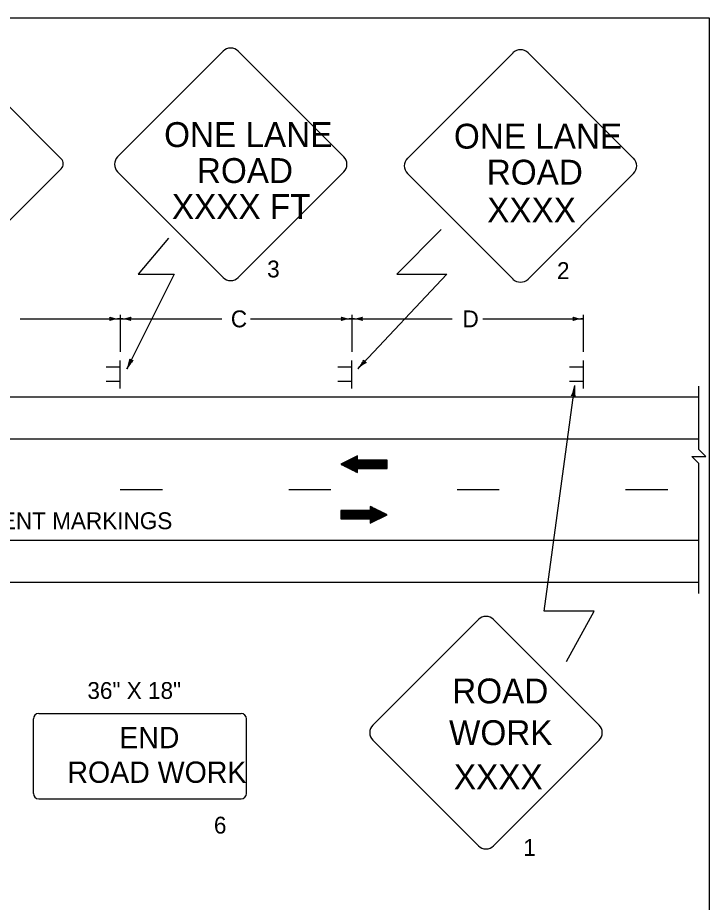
# Model space of a CAD drawing. Extents: x 1007 to 1035.5, y 1000.5 to 1021.5.
# Drawn here: x 1027.29 to 1035.5, y 1011 to 1021.5 of the extents above; entities that cross this region are included whole.
import ezdxf

# ---------------------------------------------------------------- set-up
doc = ezdxf.new("R2010")
doc.units = 0
doc.layers.add('Level 1', color=7, linetype='Continuous')
doc.layers.add('Level 10', color=7, linetype='Continuous')

msp = doc.modelspace()

# ---------------------------------------------------------------- linework, layer by layer
at = {"layer": 'Level 1'}
for p, q in [((1027.806, 1019.826), (1026.499, 1021.133)), ((1028.476, 1019.849), (1029.729, 1021.102)), ((1031.161, 1019.849), (1029.908, 1021.102)), ((1031.917, 1019.83), (1033.17, 1021.083)), ((1034.601, 1019.83), (1033.349, 1021.083)), ((1026.499, 1018.401), (1027.806, 1019.707)), ((1029.729, 1018.417), (1028.476, 1019.67)), ((1029.908, 1018.417), (1031.161, 1019.67)), ((1033.17, 1018.398), (1031.917, 1019.651)), ((1033.349, 1018.398), (1034.601, 1019.651)), ((1028.507, 1017.975), (1028.507, 1017.533)), ((1031.257, 1017.975), (1031.257, 1017.533)), ((1034.007, 1017.533), (1034.007, 1017.975)), ((1027.317, 1017.925), (1028.507, 1017.925)), ((1028.507, 1017.925), (1029.711, 1017.925)), ((1030.054, 1017.925), (1031.257, 1017.925)), ((1031.257, 1017.925), (1032.447, 1017.925)), ((1032.812, 1017.925), (1034.007, 1017.925)), ((1028.507, 1017.35), (1028.34, 1017.35)), ((1028.507, 1017.1), (1028.507, 1017.433)), ((1031.257, 1017.35), (1031.09, 1017.35)), ((1031.257, 1017.1), (1031.257, 1017.433)), ((1034.007, 1017.35), (1033.84, 1017.35)), ((1034.007, 1017.1), (1034.007, 1017.433)), ((1028.507, 1017.183), (1028.34, 1017.183)), ((1031.257, 1017.183), (1031.09, 1017.183)), ((1034.007, 1017.183), (1033.84, 1017.183)), ((1019.73, 1017), (1035.375, 1017)), ((1007.125, 1016.5), (1035.375, 1016.5)), ((1028.507, 1015.9), (1029.007, 1015.9)), ((1030.507, 1015.9), (1031.007, 1015.9)), ((1032.507, 1015.9), (1033.007, 1015.9)), ((1034.507, 1015.9), (1035.007, 1015.9)), ((1007.125, 1015.3), (1035.375, 1015.3)), ((1022.376, 1014.8), (1035.375, 1014.8)), ((1031.507, 1013.103), (1032.76, 1014.356)), ((1034.192, 1013.103), (1032.939, 1014.356)), ((1027.476, 1012.291), (1027.476, 1013.177)), ((1027.539, 1013.24), (1029.944, 1013.24)), ((1030.007, 1012.291), (1030.007, 1013.177)), ((1032.76, 1011.671), (1031.507, 1012.924)), ((1032.939, 1011.671), (1034.192, 1012.924)), ((1027.539, 1012.228), (1029.944, 1012.228))]:
    msp.add_line(p, q, dxfattribs=at)
for points in [[(1032.317, 1018.984), (1031.789, 1018.455), (1032.383, 1018.455), (1031.326, 1017.331)], [(1029.081, 1018.885), (1028.718, 1018.455), (1029.147, 1018.455), (1028.586, 1017.331)], [(1033.803, 1013.86), (1034.133, 1014.455), (1033.538, 1014.455), (1033.902, 1017.133)], [(1035.375, 1014.664), (1035.375, 1016.208), (1035.292, 1016.292), (1035.458, 1016.292), (1035.375, 1016.375), (1035.375, 1017.125)], [(1031.32, 1016.298), (1031.325, 1016.298)], [(1031.129, 1016.198), (1031.675, 1016.198)], [(1031.131, 1016.203), (1031.675, 1016.203)], [(1031.139, 1016.193), (1031.675, 1016.193)], [(1031.139, 1016.193), (1031.675, 1016.193)], [(1031.141, 1016.208), (1031.675, 1016.208)], [(1031.151, 1016.213), (1031.675, 1016.213)], [(1031.161, 1016.218), (1031.675, 1016.218)], [(1031.171, 1016.223), (1031.675, 1016.223)], [(1031.181, 1016.228), (1031.675, 1016.228)], [(1031.191, 1016.233), (1031.675, 1016.233)], [(1031.201, 1016.238), (1031.675, 1016.238)], [(1031.211, 1016.243), (1031.675, 1016.243)], [(1031.221, 1016.248), (1031.675, 1016.248)], [(1031.231, 1016.253), (1031.325, 1016.253)], [(1031.24, 1016.258), (1031.325, 1016.258)], [(1031.24, 1016.258), (1031.325, 1016.258)], [(1031.25, 1016.263), (1031.325, 1016.263)], [(1031.26, 1016.268), (1031.325, 1016.268)], [(1031.27, 1016.273), (1031.325, 1016.273)], [(1031.28, 1016.278), (1031.325, 1016.278)], [(1031.29, 1016.283), (1031.325, 1016.283)], [(1031.3, 1016.288), (1031.325, 1016.288)], [(1031.31, 1016.293), (1031.325, 1016.293)], [(1031.149, 1016.188), (1031.675, 1016.188)], [(1031.159, 1016.183), (1031.675, 1016.183)], [(1031.169, 1016.178), (1031.675, 1016.178)], [(1031.179, 1016.173), (1031.675, 1016.173)], [(1031.189, 1016.168), (1031.675, 1016.168)], [(1031.199, 1016.163), (1031.675, 1016.163)], [(1031.209, 1016.158), (1031.675, 1016.158)], [(1031.22, 1016.153), (1031.675, 1016.153)], [(1031.225, 1016.15), (1031.675, 1016.15)], [(1031.235, 1016.145), (1031.325, 1016.145)], [(1031.245, 1016.14), (1031.325, 1016.14)], [(1031.255, 1016.135), (1031.325, 1016.135)], [(1031.265, 1016.13), (1031.325, 1016.13)], [(1031.275, 1016.125), (1031.325, 1016.125)], [(1031.285, 1016.12), (1031.325, 1016.12)], [(1031.295, 1016.115), (1031.325, 1016.115)], [(1031.305, 1016.11), (1031.325, 1016.11)], [(1031.315, 1016.105), (1031.325, 1016.105)], [(1031.325, 1016.1), (1031.325, 1016.1)], [(1031.474, 1015.7), (1031.474, 1015.7)], [(1031.484, 1015.695), (1031.474, 1015.695)], [(1031.494, 1015.69), (1031.474, 1015.69)], [(1031.504, 1015.685), (1031.474, 1015.685)], [(1031.514, 1015.68), (1031.474, 1015.68)], [(1031.524, 1015.675), (1031.474, 1015.675)], [(1031.534, 1015.67), (1031.474, 1015.67)], [(1031.574, 1015.65), (1031.124, 1015.65)], [(1031.579, 1015.647), (1031.124, 1015.647)], [(1031.59, 1015.642), (1031.124, 1015.642)], [(1031.6, 1015.637), (1031.124, 1015.637)], [(1031.61, 1015.632), (1031.124, 1015.632)], [(1031.62, 1015.627), (1031.124, 1015.627)], [(1031.63, 1015.622), (1031.124, 1015.622)], [(1031.64, 1015.617), (1031.124, 1015.617)], [(1031.65, 1015.612), (1031.124, 1015.612)], [(1031.66, 1015.607), (1031.124, 1015.607)], [(1031.66, 1015.607), (1031.124, 1015.607)], [(1031.67, 1015.602), (1031.124, 1015.602)], [(1031.668, 1015.597), (1031.124, 1015.597)], [(1031.658, 1015.592), (1031.124, 1015.592)], [(1031.648, 1015.587), (1031.124, 1015.587)], [(1031.638, 1015.582), (1031.124, 1015.582)], [(1031.628, 1015.577), (1031.124, 1015.577)], [(1031.618, 1015.572), (1031.124, 1015.572)], [(1031.608, 1015.567), (1031.124, 1015.567)], [(1031.598, 1015.562), (1031.124, 1015.562)], [(1031.544, 1015.665), (1031.474, 1015.665)], [(1031.554, 1015.66), (1031.474, 1015.66)], [(1031.564, 1015.655), (1031.474, 1015.655)], [(1031.588, 1015.557), (1031.124, 1015.557)], [(1031.578, 1015.552), (1031.124, 1015.552)], [(1031.568, 1015.547), (1031.474, 1015.547)], [(1031.559, 1015.542), (1031.474, 1015.542)], [(1031.559, 1015.542), (1031.474, 1015.542)], [(1031.549, 1015.537), (1031.474, 1015.537)], [(1031.539, 1015.532), (1031.474, 1015.532)], [(1031.529, 1015.527), (1031.474, 1015.527)], [(1031.519, 1015.522), (1031.474, 1015.522)], [(1031.509, 1015.517), (1031.474, 1015.517)], [(1031.499, 1015.512), (1031.474, 1015.512)], [(1031.489, 1015.507), (1031.474, 1015.507)], [(1031.479, 1015.502), (1031.474, 1015.502)]]:
    msp.add_lwpolyline(points, dxfattribs=at)
for points in [[(1031.125, 1016.2), (1031.325, 1016.1), (1031.325, 1016.15), (1031.675, 1016.15), (1031.675, 1016.25), (1031.325, 1016.25), (1031.325, 1016.3)], [(1031.674, 1015.6), (1031.474, 1015.7), (1031.474, 1015.65), (1031.124, 1015.65), (1031.124, 1015.55), (1031.474, 1015.55), (1031.474, 1015.5)]]:
    msp.add_lwpolyline(points, close=True, dxfattribs=at)
for centre, radius, start, end in [((1029.818, 1021.013), 0.127, 45.0001, 134.9999), ((1033.259, 1020.993), 0.127, 45.0001, 134.9999), ((1027.746, 1019.767), 0.084, 315, 44.9956), ((1028.566, 1019.76), 0.127, 134.9999, 225.0001), ((1031.071, 1019.76), 0.127, 314.9999, 45.0001), ((1032.006, 1019.741), 0.127, 134.9999, 225.0001), ((1034.512, 1019.741), 0.127, 314.9999, 45.0001), ((1029.818, 1018.507), 0.127, 225.0001, 314.9999), ((1033.259, 1018.488), 0.127, 225.0001, 314.9999), ((1028.358, 1017.925), 0.0312, 318.7746, 40.8913), ((1028.507, 1018.316), 0.391, 251.3472, 269.9939), ((1028.507, 1017.534), 0.391, 90, 108.6688), ((1028.507, 1018.316), 0.391, 270, 288.6688), ((1028.507, 1018.316), 0.391, 270, 288.6688), ((1028.507, 1017.534), 0.391, 89.9878, 90), ((1028.507, 1017.534), 0.391, 71.3472, 89.9939), ((1028.507, 1018.316), 0.391, 269.9878, 270), ((1028.507, 1017.534), 0.391, 71.3472, 89.9939), ((1028.507, 1018.316), 0.391, 269.9878, 270), ((1028.656, 1017.925), 0.0312, 138.7746, 220.8913), ((1028.656, 1017.925), 0.0312, 138.7746, 220.8913), ((1031.108, 1017.925), 0.0312, 318.7746, 40.8913), ((1031.257, 1018.316), 0.391, 251.3472, 269.9939), ((1031.257, 1017.534), 0.391, 90, 108.6688), ((1031.257, 1018.316), 0.391, 270, 288.6688), ((1031.257, 1017.534), 0.391, 89.9878, 90), ((1031.257, 1017.534), 0.391, 71.3472, 89.9939), ((1031.257, 1018.316), 0.391, 269.9878, 270), ((1031.406, 1017.925), 0.0312, 138.7746, 220.8913), ((1033.858, 1017.925), 0.0312, 318.7746, 40.8913), ((1034.007, 1018.316), 0.391, 251.3472, 269.9939), ((1034.007, 1017.534), 0.391, 90, 108.6688), ((1034.007, 1017.534), 0.391, 89.9878, 90), ((1028.237, 1017.506), 0.391, 333.4672, 352.136), ((1028.652, 1017.464), 0.0312, 202.2418, 284.3585), ((1028.936, 1017.157), 0.391, 134.8144, 153.4611), ((1031.042, 1017.599), 0.391, 316.7752, 335.444), ((1031.611, 1017.064), 0.391, 118.1224, 136.7691), ((1031.428, 1017.439), 0.0312, 185.5498, 267.6665), ((1028.237, 1017.506), 0.391, 333.455, 333.4672), ((1031.042, 1017.599), 0.391, 316.763, 316.7752), ((1033.515, 1017.185), 0.391, 333.6243, 352.2711), ((1034.289, 1017.08), 0.391, 172.2772, 190.946), ((1034.289, 1017.08), 0.391, 172.2649, 172.2772), ((1033.882, 1016.986), 0.0312, 41.0518, 123.1685), ((1032.849, 1014.266), 0.127, 45.0001, 134.9999), ((1027.539, 1013.177), 0.0633, 90, 180), ((1029.943, 1013.177), 0.0633, 0, 90), ((1031.596, 1013.013), 0.127, 134.9999, 225.0001), ((1034.102, 1013.013), 0.127, 314.9999, 45.0001), ((1027.539, 1012.291), 0.0633, 180, 270), ((1029.943, 1012.291), 0.0633, 270, 0), ((1032.849, 1011.761), 0.127, 225.0001, 314.9999)]:
    msp.add_arc(centre, radius, start, end, dxfattribs=at)
at = {"layer": 'Level 10'}
for p, q in [((1007, 1021.5), (1035.5, 1021.5)), ((1035.5, 1021.5), (1035.5, 1000.5))]:
    msp.add_line(p, q, dxfattribs=at)

# ---------------------------------------------------------------- texts
at = {"layer": 'Level 1'}
for s, height, p in [('ONE LANE', 0.2953, (1029.028, 1019.965)), ('ONE LANE', 0.2953, (1032.468, 1019.946)), ('ROAD', 0.2953, (1029.417, 1019.538)), ('ROAD', 0.2953, (1032.858, 1019.519)), ('XXXX FT', 0.2953, (1029.12, 1019.111)), ('XXXX', 0.2953, (1032.863, 1019.07)), ('3', 0.2, (1030.251, 1018.417)), ('2', 0.2, (1033.692, 1018.398)), ('C', 0.2, (1029.82, 1017.825)), ('D', 0.2, (1032.57, 1017.825)), ('TEMPORARY PAVEMENT MARKINGS', 0.2, (1024.385, 1015.429)), ('36" X 18"', 0.2, (1028.117, 1013.414)), ('ROAD', 0.2953, (1032.448, 1013.361)), ('WORK', 0.2953, (1032.41, 1012.866)), ('END', 0.2531, (1028.495, 1012.829)), ('ROAD WORK', 0.2531, (1027.88, 1012.418)), ('XXXX', 0.2953, (1032.468, 1012.342)), ('6', 0.2, (1029.619, 1011.816)), ('1', 0.2, (1033.292, 1011.551))]:
    msp.add_text(s, height=height, dxfattribs=at).set_placement(p)

doc.saveas('drawing.dxf')
